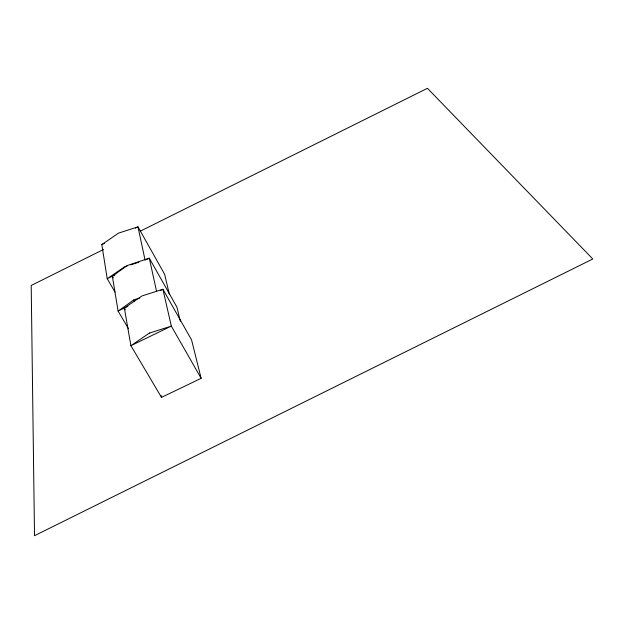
<?xml version="1.0" encoding="UTF-8"?>
<svg xmlns="http://www.w3.org/2000/svg" width="624" height="624" viewBox="0 0 624 624"><rect width="100%" height="100%" fill="white"/><g stroke="black" fill="none" stroke-linecap="round" stroke-linejoin="round"><path stroke-width="0.94" d="M128.427 328.622L118.1 311.095L112.351 276.221L127.179 265.567L149.3 258.18L176.959 307.195L180.344 321.259M139.854 297.929L133.63 300.011L118.1 311.095L127.873 306.345M115.05 292.118L107.211 278.733L101.829 244.592L118.427 233.158L137.998 226.871L164.642 274.287L169.291 294.099M124.363 308.045L142.046 295.916L162.926 289.279L191.568 339.901L201.131 378.308L161.515 397.394L130.9 345.696L124.363 308.045L125.346 309.722M103.639 249.421L31.2 285.464L34.515 535.696L592.8 258.999L427.448 88.304L140.299 231.184M101.829 244.592L104.411 243.329M135.416 228.134L137.998 226.871L145.096 260.231M114.933 274.958L107.211 278.733L124.605 266.83L127.273 265.964M146.773 259.412L149.3 258.18L156.562 291.33M160.298 290.558L162.926 289.279L171.319 326.102L201.131 378.308M130.837 264.818L138.856 262.236M112.351 276.221L113.326 277.898M133.63 300.011L134.425 301.392M161.132 395.483L161.515 397.394M149.432 333.068L130.9 345.696L171.319 326.102L149.432 333.068"/></g></svg>
